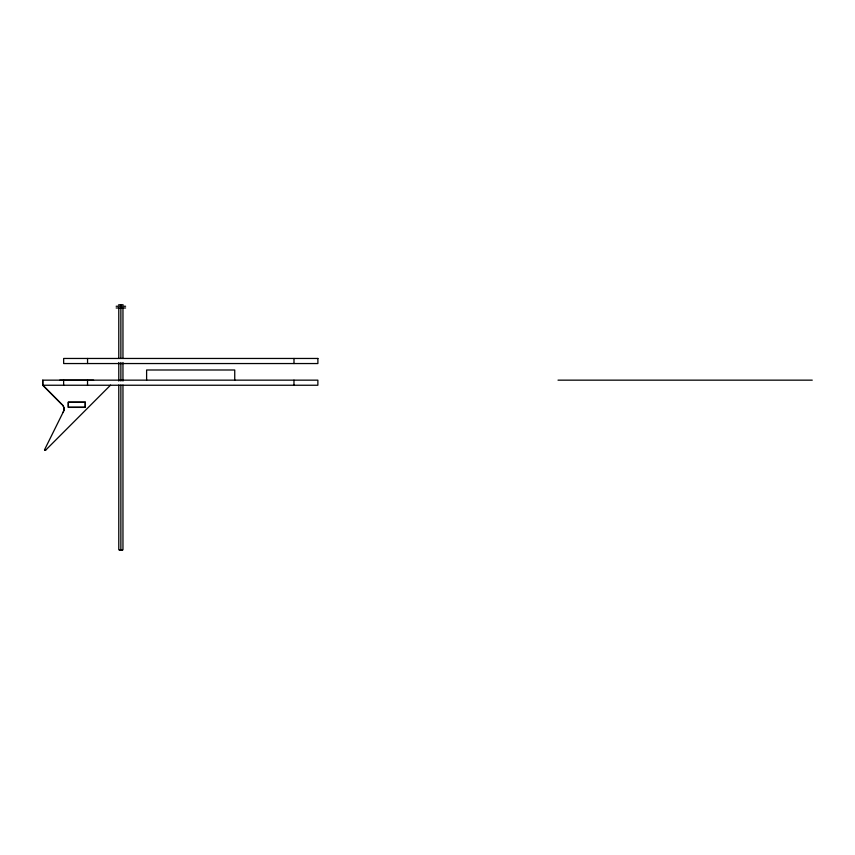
<?xml version="1.0" encoding="UTF-8"?>
<svg xmlns="http://www.w3.org/2000/svg" width="855" height="855" viewBox="0 0 855 855"><rect width="100%" height="100%" fill="white"/><g stroke="black" fill="none" stroke-linecap="round" stroke-linejoin="round"><path stroke-width="1.28" d="M42.75 380.154L42.75 385.242L317.868 385.242L317.868 380.154L42.75 380.154L42.75 385.242L61.752 404.308M63.986 409.63L63.997 408.711M44.524 449.805L63.43 411.629M63.879 410.368L63.986 409.46M63.698 411.095L63.89 410.208M63.698 410.924L63.078 412.452M44.535 449.634C44.61 450.959 46.683 449.816 44.952 450.168M110.552 385.135L45.475 450.329M116.162 306.261L125.589 306.261M116.162 307.982L125.589 307.982M558.016 380.154L812.25 380.154M59.7 380.219L93.601 380.219M119.593 550.353L122.158 550.353M62.297 404.821L42.75 385.135M62.297 404.661L62.768 405.398M62.778 405.238L63.174 406.029M63.184 405.858L63.505 406.702M63.516 406.531L63.762 407.408M63.762 407.237L63.922 408.134M63.922 407.974L63.997 408.882M293.992 358.459L293.992 363.546M293.97 380.154L293.97 385.242M234.74 380.154L234.74 369.991L146.611 369.991L146.611 380.154M122.96 307.982L122.96 358.48M122.96 362.467L122.96 381.063M122.96 385.049L122.96 549.818L118.781 549.818L118.781 385.049M120.876 304.946L120.876 358.48M120.876 362.467L120.876 381.063M120.876 385.049L120.876 550.353M118.781 307.982L118.781 358.48M118.781 362.467L118.781 381.063M87.552 358.459L87.552 363.546M87.531 380.154L87.531 385.242M63.633 380.154L63.633 385.242M118.482 304.957A7.3 7.3 0 0 1 119.358 304.722L120.331 304.957A7.225 6.37 0 0 1 121.41 304.957L122.393 304.722A7.3 7.3 0 0 1 123.259 304.957M85.19 407.237L68.229 407.269L68.229 402.149L85.19 402.149L85.19 407.237M317.889 358.459L63.655 358.459L63.655 363.546L317.889 363.546L317.889 358.459M85.34 402.299L68.389 402.299L68.389 407.386L85.34 407.386L85.34 402.299"/></g></svg>
